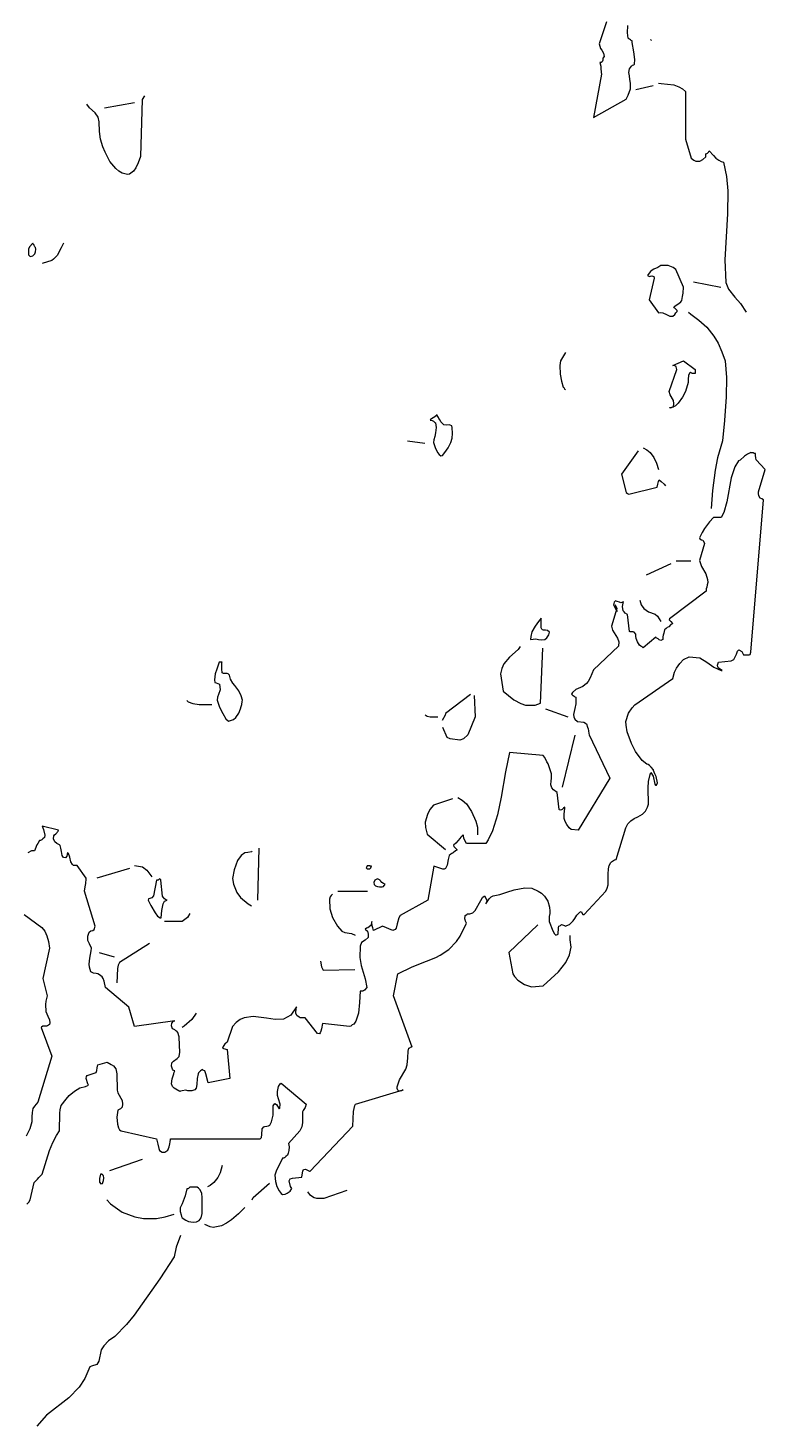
# Model space of a CAD drawing. Header units: metres. Extents: x -2.8 to 2.4, y -0.1 to 12.7.
# Drawn here: x 0.112 to 2.386, y 2.55 to 6.859 of the extents above; entities that cross this region are included whole.
import ezdxf

# ---------------------------------------------------------------- set-up
doc = ezdxf.new("R2010")
doc.units = ezdxf.units.M
doc.header["$LTSCALE"] = 0.2

msp = doc.modelspace()

# ---------------------------------------------------------------- linework, layer by layer
at = {"flags": 128}
for points in [[(1.8967, 6.878), (1.8735, 6.8104), (1.878, 6.7961), (1.8825, 6.7909), (1.887, 6.7818), (1.8893, 6.7714), (1.8855, 6.7662), (1.8848, 6.7597), (1.8832, 6.7545), (1.8803, 6.7532), (1.8765, 6.7532), (1.8788, 6.7415), (1.8795, 6.735), (1.8803, 6.722), (1.881, 6.7168), (1.8563, 6.5829), (1.9568, 6.6401), (1.9635, 6.6518), (1.9703, 6.6713), (1.971, 6.6895), (1.9688, 6.6999), (1.9673, 6.7116), (1.9658, 6.722), (1.9673, 6.7337), (1.9733, 6.7415), (1.977, 6.7441), (1.9808, 6.7454), (1.983, 6.748), (1.9837, 6.7623), (1.9808, 6.7857), (1.9762, 6.8143), (1.9762, 6.8195), (1.9725, 6.8208), (1.9703, 6.8221), (1.9673, 6.8247), (1.965, 6.826), (1.9635, 6.8273), (1.9613, 6.8442), (1.9628, 6.8663)], [(2.0325, 6.8234), (2.0355, 6.8208), (2.0333, 6.8221), (2.0325, 6.8234)], [(2.0408, 6.6804), (1.9868, 6.6687)], [(2.0565, 6.6895), (2.0655, 6.6882), (2.1038, 6.6843), (2.1202, 6.6778), (2.1308, 6.6713), (2.1405, 6.6635), (2.1405, 6.5166), (2.1578, 6.4581), (2.166, 6.4516), (2.172, 6.449), (2.1848, 6.449), (2.1938, 6.4542), (2.2028, 6.462), (2.2035, 6.4711), (2.2058, 6.4724), (2.208, 6.4737), (2.211, 6.4763), (2.2133, 6.4802), (2.2268, 6.4659), (2.2343, 6.4581), (2.2432, 6.4516), (2.25, 6.4477), (2.2575, 6.4451), (2.2665, 6.4009), (2.271, 6.3567), (2.2703, 6.2865), (2.262, 6.1448), (2.2643, 6.0746), (2.2725, 6.0538), (2.292, 6.0291), (2.31, 6.0096), (2.3273, 5.9836)], [(0.471, 6.6505), (0.4643, 6.6388), (0.459, 6.4633), (0.4523, 6.4438), (0.4448, 6.4282), (0.4373, 6.4178), (0.4253, 6.4087), (0.4192, 6.4074), (0.4028, 6.4113), (0.3923, 6.4178), (0.3825, 6.4256), (0.3645, 6.4477), (0.3503, 6.4763), (0.3428, 6.4932), (0.336, 6.5166), (0.3322, 6.54), (0.3315, 6.5699), (0.3285, 6.5842), (0.3195, 6.5972), (0.3015, 6.6128), (0.2933, 6.6245)], [(0.4402, 6.6284), (0.348, 6.6115)], [(0.1305, 6.1903), (0.129, 6.1916), (0.1283, 6.1929), (0.1275, 6.1942), (0.1268, 6.1955), (0.1162, 6.1851), (0.1133, 6.1773), (0.114, 6.1604), (0.1185, 6.1552), (0.1268, 6.1565), (0.1335, 6.163), (0.135, 6.1695), (0.1358, 6.1773), (0.135, 6.1825), (0.1328, 6.1851), (0.1305, 6.189), (0.1305, 6.1903)], [(0.2213, 6.1955), (0.2145, 6.1812), (0.2018, 6.1578), (0.1905, 6.1461), (0.1853, 6.1422), (0.1553, 6.1331)], [(2.064, 6.1266), (2.055, 6.1214), (2.043, 6.1162), (2.0378, 6.1123), (2.0325, 6.1084), (2.025, 6.0993), (2.0235, 6.0967), (2.0295, 6.0928), (2.0325, 6.0941), (2.0363, 6.0954), (2.043, 6.0928), (2.0438, 6.0876), (2.028, 6.0213), (2.0573, 5.981), (2.0632, 5.9823), (2.07, 5.981), (2.0813, 5.9758), (2.0917, 5.9706), (2.1015, 5.9706), (2.1075, 5.9758), (2.1105, 5.981), (2.115, 5.9849), (2.1143, 5.9888), (2.1067, 5.9966), (2.1045, 5.9992), (2.1075, 6.0018), (2.1143, 6.007), (2.1195, 6.0096), (2.1263, 6.0148), (2.1293, 6.0187), (2.1315, 6.0317), (2.133, 6.0421), (2.1338, 6.0603), (2.1105, 6.1149), (2.1023, 6.1214), (2.0873, 6.1266), (2.0663, 6.1266), (2.064, 6.1266)], [(2.1653, 6.0772), (2.2493, 6.0603)], [(2.1495, 5.9836), (2.157, 5.9771), (2.1818, 5.9589), (2.2058, 5.9368), (2.2275, 5.9095), (2.241, 5.8874), (2.2523, 5.8614), (2.2628, 5.8328), (2.2665, 5.7821), (2.2658, 5.7223), (2.2605, 5.6495), (2.2545, 5.5871), (2.2395, 5.5338), (2.232, 5.4961), (2.2238, 5.4337), (2.2193, 5.3778)], [(1.77, 5.8588), (1.755, 5.8328), (1.7527, 5.8185), (1.7535, 5.7925), (1.7573, 5.7704), (1.7633, 5.7522), (1.7648, 5.7509), (1.767, 5.747), (1.77, 5.7444)], [(2.1698, 5.8068), (2.1705, 5.8003), (2.1698, 5.7938), (2.1623, 5.7938), (2.1593, 5.7951), (2.1562, 5.7977), (2.1533, 5.7964), (2.1495, 5.7886), (2.1488, 5.7756), (2.1488, 5.7665), (2.1405, 5.7392), (2.1315, 5.721), (2.1173, 5.7028), (2.109, 5.695), (2.094, 5.6872), (2.0917, 5.6885), (2.091, 5.6898), (2.103, 5.6911), (2.1045, 5.7015), (2.103, 5.7106), (2.0925, 5.7288), (2.0903, 5.7392), (2.1135, 5.8068), (2.1113, 5.8146), (2.1067, 5.8185), (2.1008, 5.8185), (2.1338, 5.8328), (2.1698, 5.8068)], [(1.3785, 5.6586), (1.3763, 5.6612), (1.374, 5.6651), (1.374, 5.6664), (1.3658, 5.6599), (1.3628, 5.6586), (1.3583, 5.656), (1.3538, 5.6521), (1.353, 5.6508), (1.3583, 5.6495), (1.3628, 5.6469), (1.3665, 5.643), (1.3688, 5.6417), (1.371, 5.6274), (1.3695, 5.6118), (1.3665, 5.6001), (1.3635, 5.5897), (1.3628, 5.5819), (1.368, 5.5663), (1.3755, 5.5507), (1.38, 5.5442), (1.386, 5.5403), (1.3905, 5.5416), (1.398, 5.5507), (1.4078, 5.565), (1.416, 5.5819), (1.4205, 5.5949), (1.4212, 5.6092), (1.4205, 5.6274), (1.4198, 5.6326), (1.4145, 5.6352), (1.4108, 5.6365), (1.404, 5.6352), (1.395, 5.6365), (1.386, 5.6456), (1.383, 5.6508), (1.3793, 5.656), (1.3785, 5.6586)], [(1.2825, 5.5871), (1.3365, 5.5793)], [(2.01, 5.565), (2.0205, 5.5585), (2.031, 5.5507), (2.043, 5.5351), (2.0505, 5.5182), (2.0565, 5.4987)], [(0.1087, 3.2341), (0.1148, 3.2406), (0.1185, 3.2471), (0.1313, 3.3004), (0.141, 3.3108), (0.1455, 3.316), (0.1515, 3.3225), (0.1553, 3.3264), (0.1785, 3.3992), (0.1882, 3.4239), (0.1995, 3.446), (0.2092, 3.4603), (0.21, 3.5149), (0.2108, 3.5253), (0.2145, 3.5383), (0.2295, 3.5578), (0.2393, 3.5695), (0.255, 3.5825), (0.2715, 3.5929), (0.2895, 3.5968), (0.2985, 3.6007), (0.2962, 3.6046), (0.2918, 3.6215), (0.2925, 3.628), (0.294, 3.6306), (0.3225, 3.6397), (0.324, 3.6462), (0.3255, 3.654), (0.3263, 3.6592), (0.3278, 3.6631), (0.3563, 3.6722), (0.369, 3.6644), (0.3757, 3.6605), (0.3825, 3.6514), (0.3863, 3.6358), (0.387, 3.5851), (0.3893, 3.5773), (0.402, 3.5539), (0.4035, 3.5422), (0.402, 3.5331), (0.3975, 3.5279), (0.3953, 3.5266), (0.3915, 3.5253), (0.3893, 3.524), (0.3863, 3.5019), (0.3878, 3.4811), (0.3908, 3.4694), (0.3945, 3.4629), (0.399, 3.4603), (0.5085, 3.4356), (0.5122, 3.4187), (0.5153, 3.4057), (0.5175, 3.3992), (0.5258, 3.394), (0.534, 3.394), (0.543, 3.4005), (0.5475, 3.4109), (0.5498, 3.42), (0.5505, 3.4265), (0.5513, 3.433), (0.552, 3.4356), (0.828, 3.4356), (0.8318, 3.4395), (0.8333, 3.4486), (0.834, 3.4668), (0.8393, 3.472), (0.843, 3.4733), (0.849, 3.4746), (0.8543, 3.4759), (0.858, 3.4772), (0.8633, 3.4876), (0.8678, 3.5084), (0.8685, 3.537), (0.8738, 3.5448), (0.879, 3.5409), (0.8872, 3.5279), (0.8888, 3.5305), (0.8895, 3.5422), (0.8843, 3.5591), (0.882, 3.5695), (0.8813, 3.5812), (0.885, 3.5968), (0.8895, 3.6046), (0.8925, 3.6072), (0.9698, 3.5422), (0.9667, 3.5318), (0.9608, 3.5227), (0.9592, 3.5188), (0.9585, 3.4863), (0.9563, 3.472), (0.951, 3.4603), (0.9158, 3.4213), (0.9173, 3.4109), (0.9165, 3.3992), (0.915, 3.3914), (0.9128, 3.3849), (0.9075, 3.381), (0.9045, 3.3784), (0.9022, 3.3771), (0.9008, 3.3758), (0.897, 3.3758), (0.888, 3.3563), (0.879, 3.3394), (0.8738, 3.3238), (0.8753, 3.3043), (0.8798, 3.2887), (0.8865, 3.2757), (0.8933, 3.2666), (0.897, 3.264), (0.9053, 3.2653), (0.9113, 3.2679), (0.9203, 3.2744), (0.9263, 3.2822), (0.9218, 3.2887), (0.918, 3.3056), (0.9203, 3.3121), (0.9278, 3.3147), (0.9563, 3.3173), (0.9592, 3.3303), (0.96, 3.3355), (0.9615, 3.3407), (0.9683, 3.342), (0.9742, 3.3394), (0.978, 3.3368), (0.9803, 3.3355), (0.9825, 3.3355), (1.1138, 3.4746), (1.1153, 3.4967), (1.116, 3.5201), (1.1205, 3.5383), (1.122, 3.5422), (1.269, 3.5864), (1.2638, 3.5838), (1.26, 3.5825), (1.2548, 3.5838), (1.2525, 3.5851), (1.2503, 3.5903), (1.2503, 3.5955), (1.2585, 3.6176), (1.2772, 3.6501), (1.2818, 3.6631), (1.284, 3.6852), (1.2848, 3.706), (1.2863, 3.7151), (1.29, 3.7164), (1.2923, 3.7177), (1.296, 3.719), (1.2975, 3.7177), (1.2398, 3.8763), (1.2533, 3.9439), (1.2968, 3.966), (1.341, 3.9829), (1.3702, 3.9946), (1.3838, 4.0011), (1.41, 4.0193), (1.434, 4.044), (1.4453, 4.0596), (1.4647, 4.0999), (1.4618, 4.1064), (1.4603, 4.1116), (1.4595, 4.1129), (1.461, 4.1233), (1.4655, 4.1272), (1.4678, 4.1285), (1.4753, 4.1285), (1.4843, 4.1324), (1.4918, 4.1389), (1.509, 4.1701), (1.5143, 4.1792), (1.5203, 4.1844), (1.527, 4.1714), (1.5263, 4.1649), (1.5248, 4.1597), (1.5345, 4.1753), (1.5413, 4.1818), (1.5465, 4.1844), (1.5675, 4.1883), (1.5893, 4.1961), (1.6118, 4.2026), (1.6447, 4.2091), (1.6658, 4.2078), (1.686, 4.1987), (1.6957, 4.1922), (1.7055, 4.1831), (1.716, 4.1675), (1.7205, 4.1493), (1.7213, 4.1376), (1.722, 4.1298), (1.7198, 4.1207), (1.7198, 4.1051), (1.731, 4.0765), (1.7363, 4.0674), (1.74, 4.0635), (1.7475, 4.0661), (1.7483, 4.0856), (1.7498, 4.0908), (1.7543, 4.0934), (1.758, 4.096), (1.767, 4.0934), (1.7693, 4.0908), (1.782, 4.096), (1.7933, 4.1077), (1.7985, 4.1142), (1.8053, 4.1246), (1.8143, 4.1337), (1.818, 4.1363), (1.824, 4.1272), (1.8278, 4.1272), (1.8945, 4.1987), (1.899, 4.2078), (1.9013, 4.2182), (1.902, 4.2507), (1.9028, 4.2676), (1.905, 4.278), (1.9103, 4.2871), (1.9125, 4.2897), (1.9148, 4.291), (1.9178, 4.2936), (1.9208, 4.2949), (1.926, 4.2962), (1.956, 4.3937), (1.9628, 4.4067), (1.9718, 4.4158), (1.9815, 4.4223), (1.9928, 4.4275), (2.0078, 4.4366), (2.0168, 4.4457), (2.0228, 4.4574), (2.0258, 4.4665), (2.025, 4.5172), (2.0265, 4.5367), (2.031, 4.5588), (2.0333, 4.564), (2.0408, 4.5536), (2.046, 4.5289), (2.0482, 4.525), (2.0505, 4.525), (2.0543, 4.5328), (2.0498, 4.5523), (2.0475, 4.5562), (2.0453, 4.5601), (2.0415, 4.5705), (2.0415, 4.5731), (2.0348, 4.5809), (2.0295, 4.5861), (2.025, 4.5887), (2.0205, 4.59), (2.007, 4.6017), (1.986, 4.629), (1.9733, 4.6537), (1.9605, 4.6901), (1.9568, 4.7109), (1.956, 4.7213), (1.9643, 4.7473), (1.9755, 4.7642), (1.9845, 4.7733), (2.1008, 4.8539), (2.1067, 4.8734), (2.1128, 4.8864), (2.1225, 4.9007), (2.1345, 4.9124), (2.1518, 4.9215), (2.184, 4.9176), (2.2058, 4.9046), (2.2275, 4.889), (2.25, 4.8786), (2.253, 4.8786), (2.2425, 4.8864), (2.2403, 4.8903), (2.2395, 4.8955), (2.2425, 4.9046), (2.2815, 4.9085), (2.289, 4.9124), (2.2973, 4.9293), (2.301, 4.9384), (2.3048, 4.9423), (2.3138, 4.9371), (2.319, 4.9267), (2.337, 4.9267), (2.3393, 4.928), (2.3423, 4.9358), (2.3805, 5.4051), (2.3753, 5.4077), (2.3708, 5.4103), (2.367, 5.4168), (2.3655, 5.4246), (2.3655, 5.4298), (2.3858, 5.4987), (2.358, 5.5286), (2.3573, 5.5338), (2.3565, 5.5416), (2.3558, 5.5481), (2.352, 5.5481), (2.3498, 5.5494), (2.3423, 5.5494), (2.3423, 5.5507)], [(2.3423, 5.5507), (2.3318, 5.5455), (2.3227, 5.539), (2.3093, 5.5273), (2.304, 5.5247), (2.2928, 5.5065), (2.2815, 5.4727), (2.2673, 5.3986), (2.2582, 5.3661), (2.25, 5.3505), (2.2268, 5.3505), (2.214, 5.3375), (2.199, 5.3167), (2.1915, 5.3037), (2.1833, 5.2881), (2.1848, 5.2842), (2.19, 5.2816), (2.1938, 5.2803), (2.1983, 5.2738), (2.199, 5.2699), (2.1833, 5.2179), (2.19, 5.1997), (2.2028, 5.1763), (2.208, 5.1594), (2.2095, 5.1503), (2.2072, 5.1425), (2.2058, 5.136), (2.2043, 5.1308), (2.2043, 5.123), (2.091, 5.0385), (2.0903, 5.0346), (2.0955, 5.0294), (2.1, 5.0242), (2.0992, 5.0216), (2.0955, 5.0203), (2.0888, 5.0138), (2.0842, 5.0112), (2.0805, 5.0086), (2.076, 5.0047), (2.073, 4.9943), (2.0715, 4.9878), (2.0707, 4.9826), (2.07, 4.9748), (2.064, 4.9709), (2.0595, 4.9735), (2.0557, 4.9761), (2.0498, 4.98), (2.049, 4.9813), (2.01, 4.9488), (2.0063, 4.9514), (2.0025, 4.954), (1.9988, 4.9566), (1.995, 4.9618), (1.992, 4.967), (1.9898, 4.9722), (1.9883, 4.9774), (1.9875, 4.9852), (1.9875, 4.9904), (1.9823, 4.9969), (1.9793, 4.9982), (1.9695, 4.9982), (1.9673, 4.9995), (1.9613, 5.0515), (1.9545, 5.0554), (1.9508, 5.0593), (1.9477, 5.0632), (1.9455, 5.0762), (1.9477, 5.0866), (1.9493, 5.0905), (1.941, 5.0879), (1.9365, 5.0892), (1.9298, 5.0918), (1.9245, 5.0931), (1.92, 5.0892), (1.9178, 5.0814), (1.9283, 5.0606), (1.929, 5.0632), (1.9253, 5.0775), (1.9238, 5.0814), (1.9283, 5.0697), (1.9125, 5.0151), (1.9155, 5.0034), (1.9305, 4.9787), (1.9343, 4.967), (1.9335, 4.954), (1.8563, 4.8812), (1.8458, 4.8565), (1.8405, 4.8448), (1.8353, 4.8383), (1.8233, 4.8292), (1.8023, 4.8201), (1.7918, 4.811), (1.7887, 4.8058), (1.7918, 4.8032), (1.794, 4.8019), (1.797, 4.7993), (1.7993, 4.798), (1.8023, 4.7967), (1.8023, 4.7759), (1.7985, 4.7616), (1.7948, 4.7434), (1.7955, 4.7356), (1.7985, 4.7291), (1.8068, 4.7213), (1.827, 4.72), (1.8345, 4.7148), (1.8383, 4.7044), (1.8397, 4.6992), (1.8413, 4.6927), (1.842, 4.6849), (1.8428, 4.681), (1.9073, 4.5471), (1.809, 4.3872), (1.788, 4.3885), (1.7812, 4.3937), (1.7738, 4.4041), (1.7693, 4.4132), (1.7663, 4.4223), (1.7655, 4.4366), (1.767, 4.4457), (1.7677, 4.4548), (1.7685, 4.4574), (1.764, 4.4548), (1.7602, 4.4509), (1.758, 4.4496), (1.7543, 4.4483), (1.752, 4.4496), (1.7505, 4.4509), (1.7445, 4.5029), (1.7333, 4.5107), (1.728, 4.5172), (1.725, 4.5263), (1.7258, 4.5393), (1.7265, 4.5458), (1.7273, 4.5601), (1.7167, 4.5913), (1.713, 4.5978), (1.7063, 4.6108), (1.701, 4.6173), (1.5975, 4.6264), (1.5855, 4.5666), (1.572, 4.4886), (1.56, 4.434), (1.545, 4.3846), (1.5315, 4.3573), (1.524, 4.3456), (1.4647, 4.3456), (1.4595, 4.3547), (1.4565, 4.3625), (1.455, 4.369), (1.4543, 4.3729), (1.4475, 4.3651), (1.4438, 4.3612), (1.4393, 4.3547), (1.4318, 4.3469), (1.425, 4.3404), (1.4258, 4.3365), (1.4348, 4.3274), (1.4348, 4.3248), (1.4303, 4.3235), (1.4235, 4.317), (1.419, 4.3144), (1.416, 4.3131), (1.4115, 4.3092), (1.4078, 4.2962), (1.4048, 4.2793), (1.4018, 4.2728), (1.3995, 4.2689), (1.3958, 4.2663), (1.3913, 4.2663), (1.3635, 4.2754), (1.3455, 4.1714), (1.26, 4.1233), (1.2555, 4.1168), (1.2503, 4.0986), (1.2473, 4.0843), (1.2443, 4.0804), (1.2375, 4.0778), (1.206, 4.0908), (1.1783, 4.0778), (1.176, 4.0856), (1.1738, 4.0921), (1.173, 4.1012), (1.173, 4.1051), (1.1692, 4.0934), (1.1603, 4.0856), (1.1565, 4.0843), (1.152, 4.0817), (1.1595, 4.0752), (1.1617, 4.0661), (1.161, 4.0557), (1.152, 4.0479), (1.1408, 4.0401), (1.1363, 4.0297), (1.1355, 3.9946), (1.1393, 3.9699), (1.146, 3.9491), (1.152, 3.9283), (1.1573, 3.9023), (1.1505, 3.8932), (1.1467, 3.8919), (1.1438, 3.8906), (1.1363, 3.8906), (1.1348, 3.8555), (1.1318, 3.823), (1.1235, 3.7983), (1.1168, 3.7892), (1.1123, 3.7866), (1.1078, 3.7827), (1.104, 3.7814), (1.0208, 3.7905), (1.017, 3.7749), (1.0155, 3.7671), (1.0133, 3.7619), (1.011, 3.7593), (1.005, 3.7606), (0.9667, 3.8087), (0.9518, 3.8087), (0.948, 3.81), (0.9413, 3.8152), (0.9382, 3.823), (0.939, 3.8386), (0.9405, 3.8425), (0.9232, 3.8165), (0.9, 3.8048), (0.8745, 3.8035), (0.8475, 3.8074), (0.8063, 3.8126), (0.7792, 3.8087), (0.7665, 3.8035), (0.7538, 3.7944), (0.7425, 3.7814), (0.7268, 3.7333), (0.7215, 3.7294), (0.7193, 3.7281), (0.7125, 3.7177), (0.7118, 3.7151), (0.7155, 3.7138), (0.7268, 3.7112), (0.7343, 3.6215), (0.6675, 3.6085), (0.6608, 3.6358), (0.657, 3.6449), (0.6518, 3.6475), (0.6503, 3.6488), (0.6443, 3.6449), (0.6405, 3.641), (0.6383, 3.6384), (0.6368, 3.6358), (0.6338, 3.6215), (0.633, 3.6033), (0.6308, 3.5916), (0.627, 3.5864), (0.6173, 3.5838), (0.6053, 3.5838), (0.5992, 3.5851), (0.5873, 3.5838), (0.5828, 3.5825), (0.5805, 3.5812), (0.5678, 3.589), (0.5625, 3.5916), (0.558, 3.5968), (0.5543, 3.6046), (0.5565, 3.6202), (0.5618, 3.6358), (0.5632, 3.641), (0.5648, 3.6449), (0.5603, 3.6462), (0.5573, 3.6501), (0.555, 3.6592), (0.5557, 3.6696), (0.561, 3.6748), (0.5723, 3.6826), (0.5783, 3.6891), (0.5805, 3.7021), (0.579, 3.7242), (0.5783, 3.7502), (0.5745, 3.7632), (0.5707, 3.7671), (0.5678, 3.7684), (0.5648, 3.771), (0.5625, 3.7723), (0.561, 3.7736), (0.5573, 3.7749), (0.555, 3.784), (0.5557, 3.7918), (0.5603, 3.7983), (0.5648, 3.7996), (0.4402, 3.7814), (0.423, 3.8412), (0.351, 3.9023), (0.3465, 3.9218), (0.3443, 3.9296), (0.3405, 3.9348), (0.3322, 3.9413), (0.327, 3.9439), (0.3218, 3.9452), (0.3143, 3.9465), (0.3098, 3.9478), (0.306, 3.9504), (0.3015, 3.9647), (0.3008, 3.9738), (0.303, 3.992), (0.3068, 4.0154), (0.3075, 4.0232), (0.3015, 4.0362), (0.297, 4.0466), (0.2962, 4.0596), (0.3008, 4.0726), (0.306, 4.0765), (0.312, 4.0778), (0.3165, 4.0804), (0.3195, 4.0908), (0.2865, 4.1987), (0.288, 4.2117), (0.2903, 4.2221), (0.291, 4.2364), (0.2918, 4.239), (0.2633, 4.278), (0.2527, 4.278), (0.249, 4.2806), (0.2438, 4.2897), (0.2408, 4.304), (0.237, 4.3144), (0.234, 4.3183), (0.2317, 4.3066), (0.2273, 4.3014), (0.2213, 4.3027), (0.2175, 4.3092), (0.2153, 4.3209), (0.213, 4.3313), (0.2108, 4.3391), (0.2092, 4.3417), (0.201, 4.3456), (0.1943, 4.3508), (0.1905, 4.3599), (0.192, 4.369), (0.1935, 4.3729), (0.198, 4.3755), (0.2018, 4.3794), (0.2033, 4.382), (0.2048, 4.3833), (0.2063, 4.3872), (0.1553, 4.3989), (0.1598, 4.3885), (0.1635, 4.3716), (0.1628, 4.3638), (0.1575, 4.3599), (0.1545, 4.3573), (0.1522, 4.356), (0.1508, 4.3547), (0.147, 4.3547), (0.1418, 4.3456), (0.1395, 4.3417), (0.1343, 4.3287), (0.132, 4.3235), (0.123, 4.3235), (0.111, 4.317)], [(1.9943, 5.5559), (1.9433, 5.4844), (1.9575, 5.4272), (1.9613, 5.4246), (1.9658, 5.422), (2.0528, 5.4441), (2.055, 5.4532), (2.0565, 5.461), (2.0588, 5.4662), (2.0655, 5.461), (2.0745, 5.4532), (2.079, 5.448)], [(2.1113, 5.2166), (2.157, 5.2166)], [(2.0955, 5.2075), (2.019, 5.1724)], [(1.9995, 5.0957), (2.0033, 5.0814), (2.0115, 5.0697), (2.0258, 5.0593), (2.0468, 5.0528), (2.0535, 5.0463), (2.064, 5.0294)], [(1.695, 5.0372), (1.695, 5.0398), (1.6868, 5.0294), (1.6763, 5.0151), (1.6665, 4.9982), (1.6628, 4.9839), (1.662, 4.9748), (1.6785, 4.9761), (1.6868, 4.9748), (1.695, 4.9735), (1.7063, 4.9748), (1.713, 4.98), (1.7183, 4.9891), (1.7205, 4.9969), (1.7145, 5.0021), (1.7085, 5.0034), (1.7025, 5.0034), (1.6995, 5.0047), (1.6973, 5.006), (1.695, 5.0099), (1.695, 5.0359), (1.695, 5.0372)], [(1.6305, 4.9527), (1.6238, 4.9436), (1.5975, 4.9202), (1.5802, 4.8994), (1.5735, 4.8851), (1.5698, 4.8682), (1.578, 4.8149), (1.6103, 4.7889), (1.632, 4.7772), (1.6463, 4.772), (1.677, 4.772), (1.6928, 4.7785), (1.7003, 4.9475)], [(0.711, 4.9046), (0.7013, 4.9046), (0.6945, 4.8825), (0.6893, 4.8682), (0.687, 4.85), (0.6885, 4.8422), (0.6923, 4.8409), (0.7028, 4.837), (0.7043, 4.8188), (0.6997, 4.8045), (0.6968, 4.7967), (0.696, 4.7876), (0.7028, 4.7655), (0.7125, 4.746), (0.7223, 4.7304), (0.7305, 4.7226), (0.7455, 4.7278), (0.753, 4.7343), (0.7628, 4.7473), (0.768, 4.7603), (0.7695, 4.7681), (0.7717, 4.7746), (0.7725, 4.7837), (0.7733, 4.7876), (0.7695, 4.8006), (0.762, 4.8162), (0.75, 4.8331), (0.744, 4.8396), (0.7365, 4.8526), (0.7335, 4.8643), (0.7298, 4.8682), (0.726, 4.8695), (0.7147, 4.8695), (0.711, 4.8721), (0.7095, 4.8838), (0.7103, 4.8916), (0.7103, 4.9033), (0.711, 4.9046)], [(0.6023, 4.7863), (0.606, 4.7824), (0.6202, 4.7772), (0.6398, 4.7746), (0.6787, 4.7746)], [(1.4768, 4.8045), (1.3995, 4.746), (1.3988, 4.7408), (1.3898, 4.7252)], [(1.4888, 4.8019), (1.4918, 4.7356), (1.4693, 4.681), (1.4558, 4.668), (1.4438, 4.6641), (1.4145, 4.668), (1.4055, 4.6719), (1.3913, 4.7031)], [(1.3373, 4.7421), (1.3433, 4.7382), (1.3523, 4.7356), (1.3763, 4.7356)], [(1.7085, 4.7603), (1.7768, 4.7356)], [(1.7985, 4.6797), (1.7602, 4.5198)], [(1.422, 4.4834), (1.3628, 4.4639), (1.3515, 4.4509), (1.344, 4.4353), (1.3373, 4.4119), (1.338, 4.395), (1.3433, 4.3742), (1.3995, 4.3274)], [(1.4378, 4.4873), (1.4513, 4.4795), (1.4647, 4.4678), (1.4805, 4.4444), (1.4932, 4.4145), (1.4985, 4.3963), (1.4985, 4.3729)], [(0.8033, 4.3222), (0.801, 4.3196), (0.7898, 4.3183), (0.7808, 4.317), (0.7695, 4.3092), (0.7582, 4.2936), (0.7478, 4.265), (0.7425, 4.2377), (0.7455, 4.2208), (0.756, 4.1948), (0.7673, 4.1792), (0.7913, 4.1597), (0.8018, 4.1532)], [(0.8243, 4.3313), (0.8198, 4.1714)], [(0.4253, 4.2689), (0.3247, 4.239)], [(0.4402, 4.278), (0.465, 4.2741), (0.4785, 4.2637), (0.4943, 4.2429)], [(1.1595, 4.278), (1.155, 4.2702), (1.158, 4.2676), (1.1663, 4.2676), (1.1692, 4.2702), (1.1715, 4.2754), (1.1678, 4.2754), (1.1663, 4.2767), (1.1595, 4.2767), (1.1595, 4.278)], [(0.5183, 4.2377), (0.5153, 4.2351), (0.513, 4.2325), (0.5085, 4.2325), (0.4995, 4.1844), (0.4943, 4.1779), (0.4875, 4.1766), (0.4837, 4.1753), (0.4823, 4.1714), (0.4912, 4.1545), (0.504, 4.1324), (0.5115, 4.122), (0.5197, 4.1168), (0.5228, 4.1168), (0.525, 4.1389), (0.5288, 4.1597), (0.5333, 4.1675), (0.5408, 4.1714), (0.5363, 4.1727), (0.5333, 4.1753), (0.5303, 4.1792), (0.5288, 4.1805), (0.5272, 4.1831), (0.522, 4.2325), (0.5213, 4.2338), (0.5205, 4.2351), (0.519, 4.2364), (0.5183, 4.2364), (0.5183, 4.2377)], [(1.1985, 4.2325), (1.1902, 4.2364), (1.1858, 4.2351), (1.182, 4.2325), (1.179, 4.226), (1.1798, 4.2195), (1.1835, 4.2156), (1.1902, 4.213), (1.1963, 4.2117), (1.2045, 4.2117), (1.2083, 4.213), (1.2135, 4.2208), (1.209, 4.2221), (1.203, 4.226), (1.2, 4.2299), (1.1985, 4.2312), (1.1985, 4.2325)], [(1.0515, 4.1896), (1.047, 4.1857), (1.044, 4.1818), (1.0418, 4.174), (1.0433, 4.1441), (1.0515, 4.1181), (1.0665, 4.0908), (1.08, 4.0752), (1.0897, 4.0713), (1.11, 4.0687), (1.1213, 4.0635)], [(1.0673, 4.1987), (1.1595, 4.1987)], [(0.1005, 4.1272), (0.1545, 4.0869), (0.1635, 4.0752), (0.1703, 4.0609), (0.1755, 4.044), (0.1778, 4.0232), (0.1575, 3.9296), (0.171, 3.8763), (0.1673, 3.8594), (0.1658, 3.849), (0.1665, 3.8282), (0.1732, 3.8139), (0.1785, 3.8022), (0.1793, 3.7931), (0.1778, 3.7879), (0.1718, 3.784), (0.1688, 3.7827), (0.1575, 3.7827), (0.1538, 3.7801), (0.1522, 3.7788), (0.1853, 3.6904), (0.1425, 3.5487), (0.1372, 3.5422), (0.132, 3.5357), (0.1268, 3.5292), (0.1245, 3.5162), (0.1238, 3.5032), (0.1238, 3.4876), (0.1178, 3.4668), (0.1058, 3.4434)], [(0.6113, 4.1298), (0.6038, 4.1181), (0.588, 4.1051), (0.5333, 4.1051)], [(1.6845, 4.0947), (1.5953, 4.0102), (1.608, 3.9439), (1.6125, 3.9361), (1.623, 3.9244), (1.6433, 3.9114), (1.665, 3.9036), (1.701, 3.9075), (1.7483, 3.9504), (1.7715, 3.979), (1.782, 4.0024), (1.7873, 4.0258), (1.7843, 4.0492), (1.785, 4.0622)], [(0.3315, 4.0102), (0.378, 3.9959)], [(0.4868, 4.0375), (0.3945, 3.979), (0.39, 3.9712), (0.3878, 3.9608), (0.3863, 3.9166)], [(1.0148, 3.9829), (1.017, 3.966), (1.0223, 3.9556), (1.1205, 3.9569)], [(0.6308, 3.823), (0.6173, 3.8035), (0.594, 3.7827), (0.5873, 3.7788)], [(0.4643, 3.3719), (0.3638, 3.3368)], [(0.3397, 3.3264), (0.3353, 3.3264), (0.3322, 3.3134), (0.333, 3.3017), (0.3368, 3.2965), (0.3413, 3.2978), (0.345, 3.3069), (0.3458, 3.3147), (0.345, 3.3225), (0.3428, 3.3238), (0.342, 3.3251), (0.3397, 3.3251), (0.3397, 3.3264)], [(0.711, 3.3537), (0.705, 3.3303), (0.6975, 3.316), (0.6848, 3.3004), (0.6735, 3.2913), (0.6653, 3.2874)], [(0.6113, 3.2861), (0.6075, 3.2822), (0.6053, 3.2809), (0.6015, 3.2809), (0.597, 3.2601), (0.5873, 3.2354), (0.5813, 3.2224), (0.5813, 3.212), (0.5842, 3.2016), (0.585, 3.1964), (0.588, 3.1925), (0.5985, 3.1847), (0.6075, 3.1808), (0.6218, 3.1782), (0.6315, 3.1795), (0.6398, 3.1834), (0.6458, 3.1925), (0.6495, 3.2055), (0.6488, 3.2549), (0.648, 3.2666), (0.6435, 3.2783), (0.6375, 3.2835), (0.6338, 3.2861), (0.612, 3.2861), (0.6113, 3.2861)], [(0.8033, 3.2471), (0.8063, 3.2549), (0.8573, 3.2991)], [(0.9742, 3.2718), (0.9803, 3.264), (0.9945, 3.2549), (1.002, 3.2523), (1.0253, 3.2523), (1.0965, 3.277)], [(0.3555, 3.2471), (0.3668, 3.2354), (0.4028, 3.2094), (0.4418, 3.1951), (0.468, 3.1899), (0.5085, 3.1899), (0.5355, 3.1951), (0.5632, 3.2029)], [(0.7808, 3.2237), (0.7613, 3.2042), (0.7395, 3.186), (0.7245, 3.1756), (0.7088, 3.1678), (0.6833, 3.1626), (0.6743, 3.1639), (0.657, 3.1717)], [(0.582, 3.1379), (0.5693, 3.1015), (0.5625, 3.0716), (0.519, 3.004), (0.4395, 2.8922), (0.4163, 2.8636), (0.3795, 2.8259), (0.36, 2.8129), (0.3458, 2.7973), (0.3375, 2.7856), (0.33, 2.7505), (0.3247, 2.7401), (0.3083, 2.7349), (0.3023, 2.7323), (0.2873, 2.6972), (0.2693, 2.6699), (0.2378, 2.6374), (0.1695, 2.5841), (0.1395, 2.5503)]]:
    msp.add_lwpolyline(points, dxfattribs=at)

doc.saveas('drawing.dxf')
